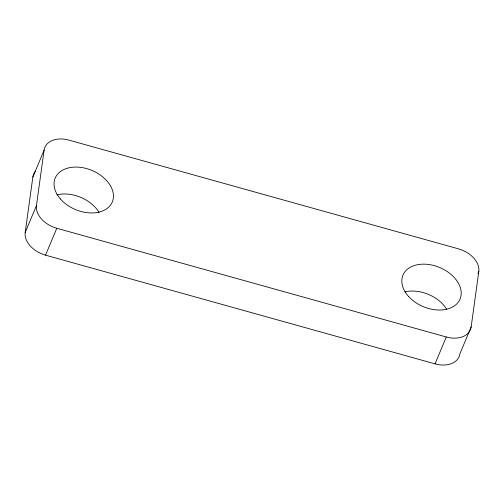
<?xml version="1.0" encoding="UTF-8"?>
<svg xmlns="http://www.w3.org/2000/svg" width="504" height="504" viewBox="0 0 504 504"><rect width="100%" height="100%" fill="white"/><g stroke="black" fill="none" stroke-linecap="round" stroke-linejoin="round"><path stroke-width="0.76" d="M25.2 232.476L32.848 177.08L44.094 150.186A23.669 16.235 22.7 0 1 68.96 140.131L458.457 248.844A23.669 16.235 22.7 0 1 478.8 271.524L471.152 326.92L459.906 353.814A23.669 16.235 22.7 0 1 435.04 363.869L45.543 255.156A23.669 16.235 22.7 0 1 25.2 232.476L36.452 205.582L44.094 150.186M45.543 255.156L56.795 228.262A23.669 16.235 22.7 0 1 36.452 205.582M435.04 363.869L446.292 336.981A23.669 16.235 22.7 0 0 471.152 326.92M477.912 273.647L478.8 271.524M56.795 228.262L446.292 336.981M32.848 177.08A23.669 16.235 22.7 0 1 35.551 171.158M56.92 194.891A30.952 21.231 22.7 0 1 99.061 212.449M404.977 291.885A30.952 21.231 22.7 0 1 446.582 309.122M60.423 198.948A30.952 21.231 22.7 0 0 111.34 203.855A30.952 21.231 22.7 0 0 79.468 167.252A30.952 21.231 22.7 0 0 60.423 198.948M408.517 296.39A30.952 21.231 22.7 0 0 459.295 300.598A30.952 21.231 22.7 0 0 426.712 264.279A30.952 21.231 22.7 0 0 408.517 296.39"/></g></svg>
